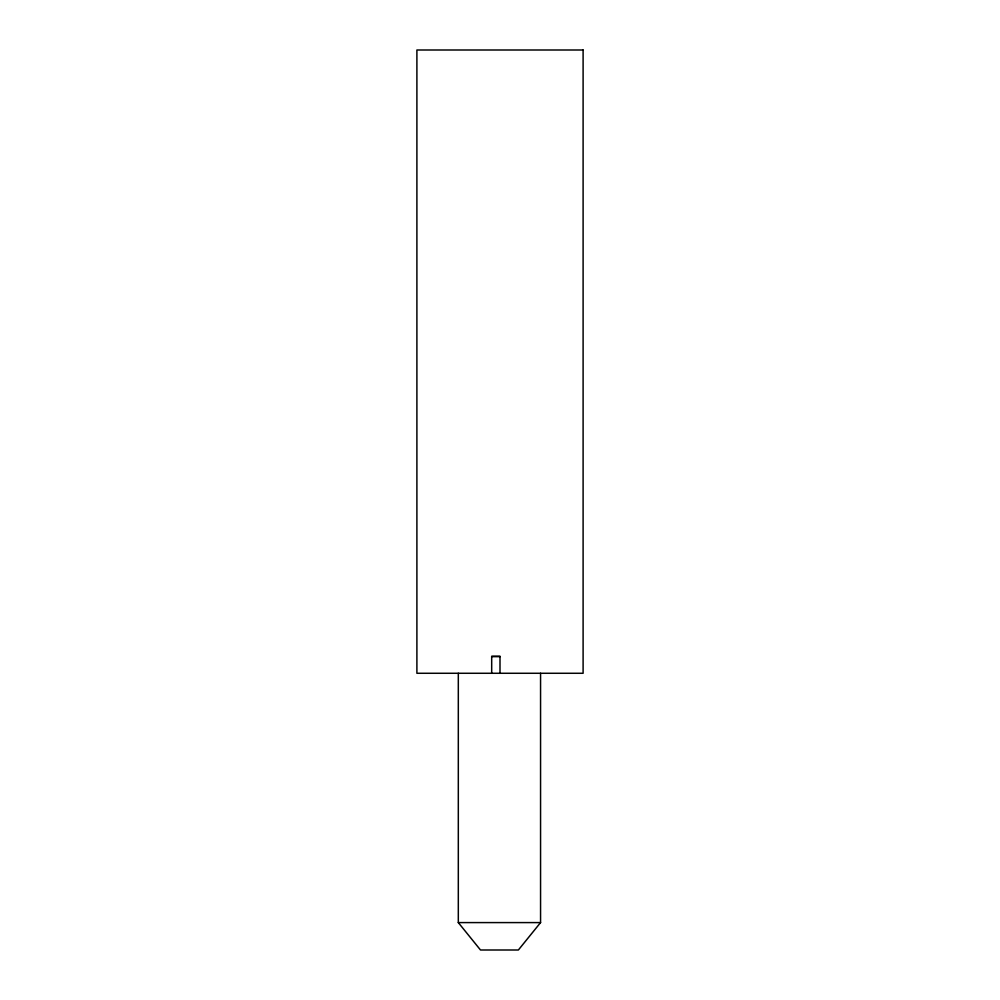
<?xml version="1.0" encoding="UTF-8"?>
<svg xmlns="http://www.w3.org/2000/svg" width="1000" height="1000" viewBox="0 0 1000 1000"><rect width="100%" height="100%" fill="white"/><g stroke="black" fill="none" stroke-linecap="round" stroke-linejoin="round"><path stroke-width="1.5" d="M540.562 673.275L540.562 922.588L518.375 950L480.5 950L458.312 922.588L458.312 673.275M492.262 656.65L500 656.65M458.312 922.588L540.562 922.588M500 673.275L500 656.213L491.688 656.213L491.688 673.275M583.1 50L416.9 50L416.9 673.275L583.1 673.275L583.1 50"/></g></svg>
